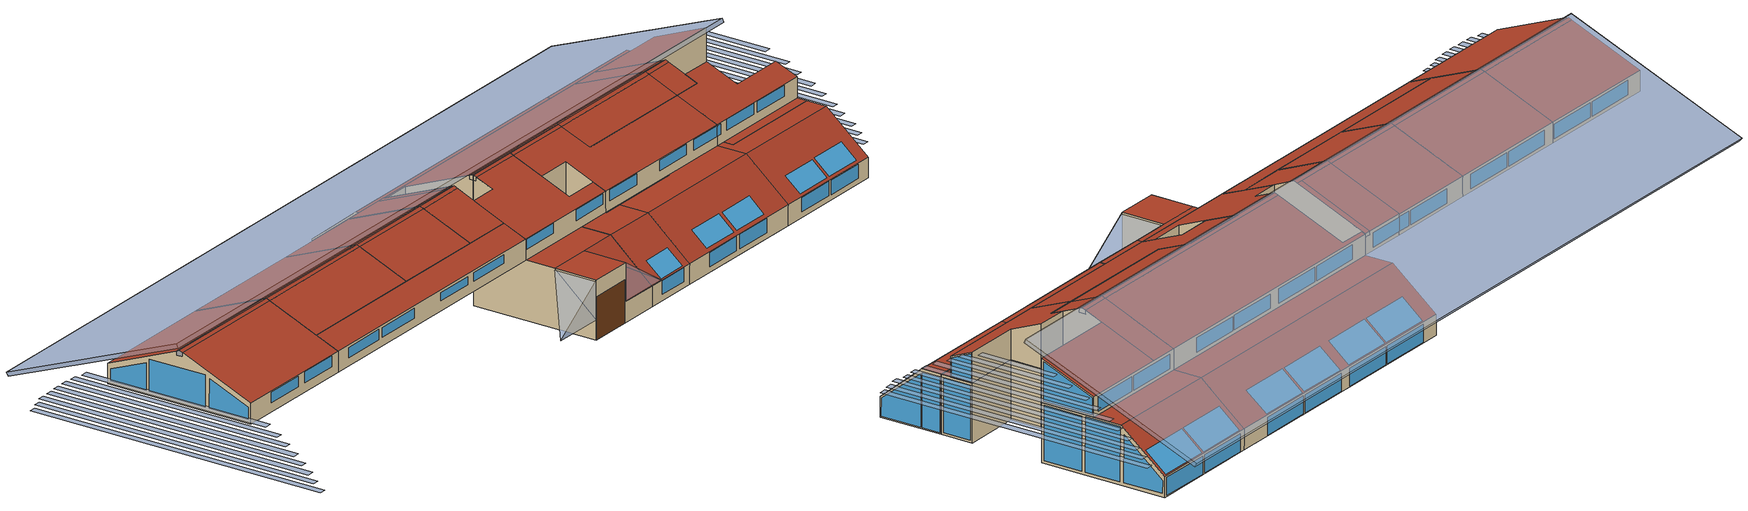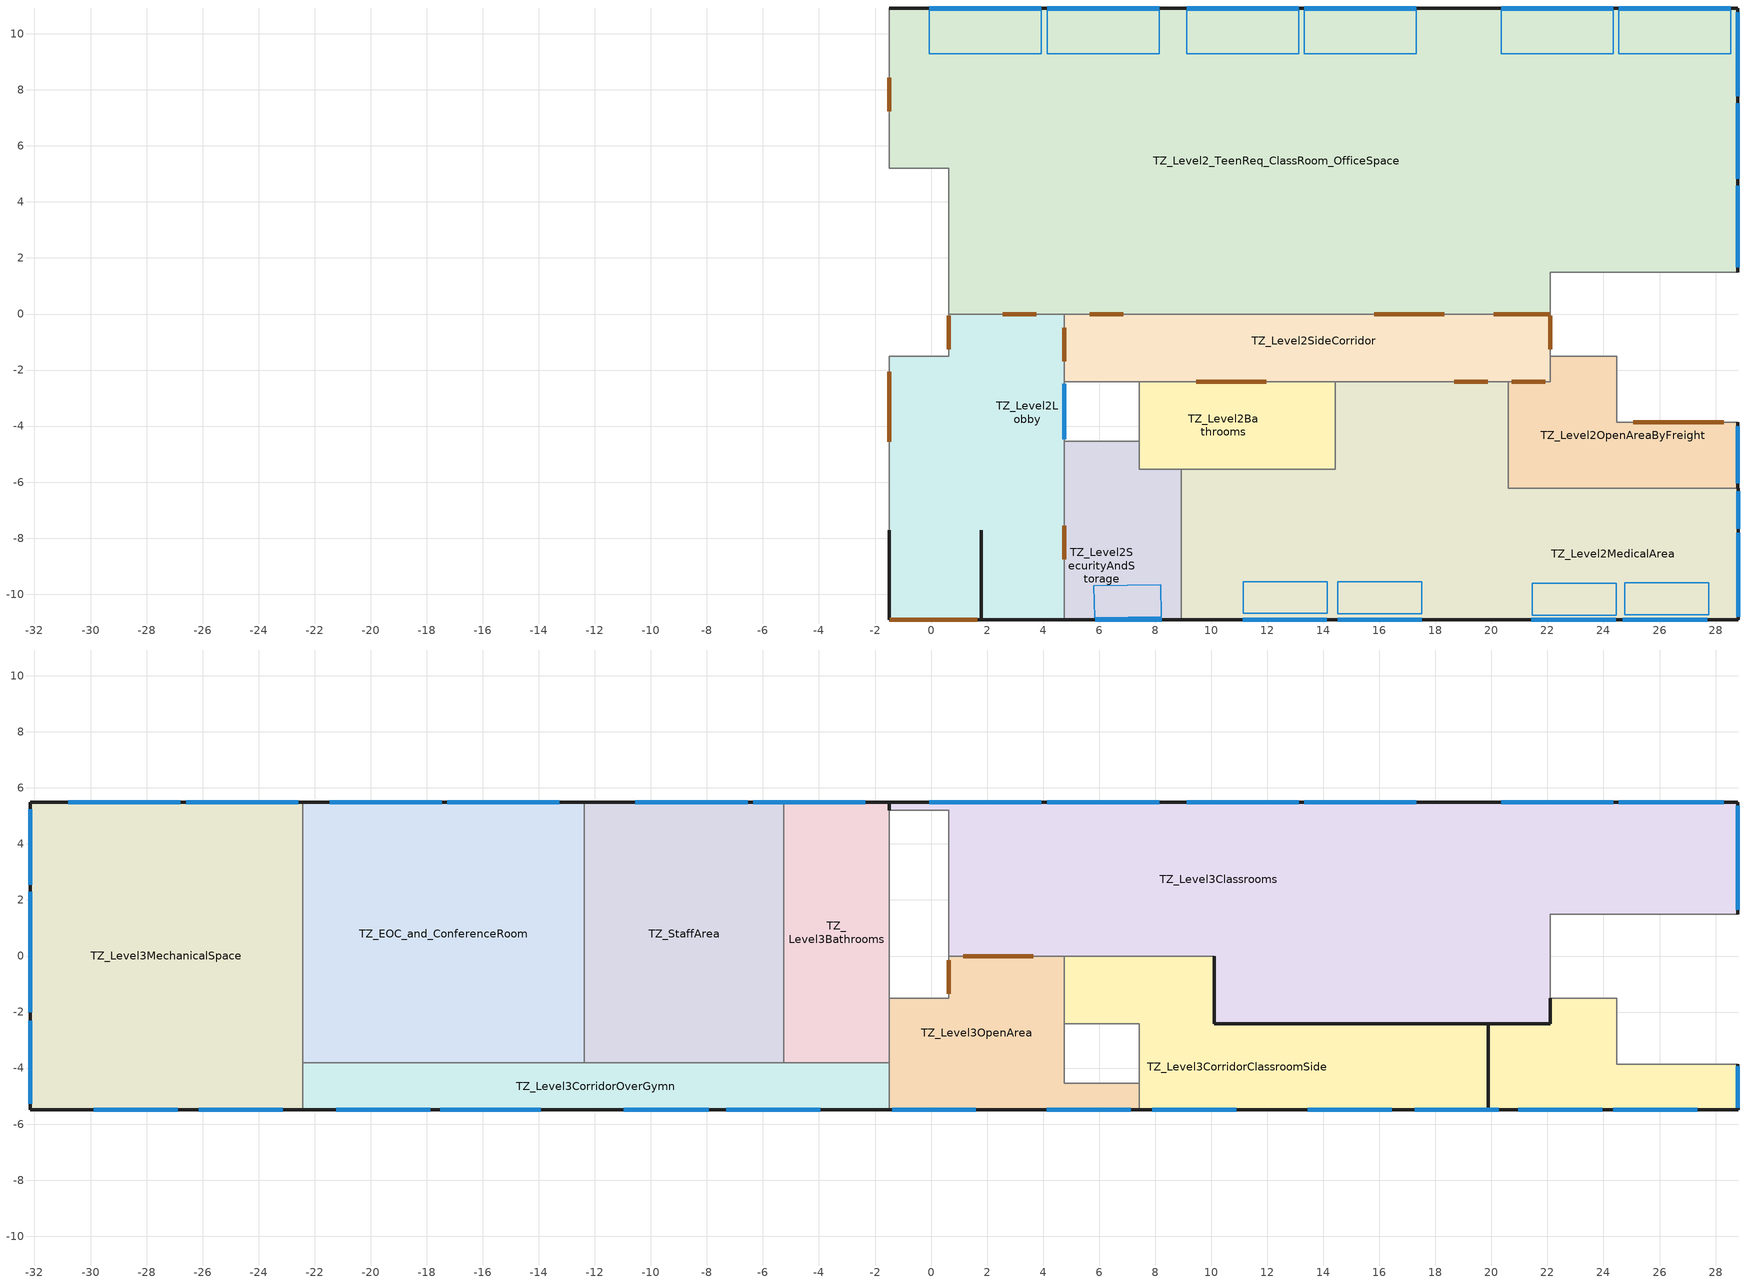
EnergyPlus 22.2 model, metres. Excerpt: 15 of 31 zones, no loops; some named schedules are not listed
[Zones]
TZ_Level2Bathrooms
 floor to TZ_Level1CentralCorridor (Interior Floor): 8.93,-4.54 8.93,-5.54 7.43,-5.54 7.43,-4.54 z3.66
 floor to TZ_Level1SideCorridor (Interior Floor): 8.93,-2.41 8.93,-4.54 7.43,-4.54 7.43,-2.41 z3.66
 floor to TZ_Level1Bathrooms (Interior Floor): 11.93,-2.41 11.93,-5.54 8.93,-5.54 8.93,-2.41 z3.66
 floor to TZ_Level1MensLocker (Interior Floor): 14.43,-2.41 14.43,-5.54 11.93,-5.54 11.93,-2.41 z3.66
 wall to TZ_Level2MedicalArea (Interior Wall): 8.93,-5.54 14.43,-5.54 14.43,-2.41 z3.66:7.82
 wall to TZ_Level2SideCorridor (Interior Wall): 14.43,-2.41 7.43,-2.41 z3.66:7.82
 wall to TZ_Elevator (Interior Wall): 7.43,-2.41 7.43,-4.54 z3.66:7.82
 wall to TZ_Level2SecurityAndStorage (Interior Wall): 7.43,-4.54 7.43,-5.54 8.93,-5.54 z3.66:7.82
 door inside (Interior Door): 11.97,-2.41 9.47,-2.41 z3.68:6.18
 roof outside (ASHRAE 189.1-2009 ExtRoof IEAD ClimateZone 1): 14.43,-5.54 14.43,-5.49 7.43,-5.49 7.43,-5.54 z7.82
TZ_Level2Lobby
 floor to TZ_Level1CentralCorridor (Interior Floor): 4.75,0 4.75,-7.04 -1.5,-7.04 -1.5,-5.54 2.13,-5.54 2.13,-1.5 0.63,-1.5 0.63,0 z3.66
 floor to TZ_Level1Storage (Interior Floor): 2.13,-1.5 2.13,-5.54 -1.5,-5.54 -1.5,-1.5 z3.66
 floor to TZ_Level1WomensLocker (Interior Floor): 4.75,-7.04 4.75,-10.92 -1.5,-10.92 -1.5,-7.04 z3.66
 wall outside (ASHRAE 189.1-2009 ExtWall Mass ClimateZone 1): -1.5,-7.72,7.82 -1.5,-10.92,5.09 -1.5,-10.92,7.82; 1.8,-10.92,7.82 1.8,-10.92,5.09 1.8,-7.72,7.82; -1.5,-10.92,7.82 -1.5,-10.92,3.66 4.75,-10.92,3.66 4.75,-10.92,5.09 1.8,-10.92,5.09 1.8,-10.92,7.82
 wall to TZ_CentralStairwell (Interior Wall): 0.63,0 0.63,-1.5 -1.5,-1.5 z3.66:7.82
 wall to TZ_Level2SecurityAndStorage (Interior Wall): 4.75,-7.72,7.82 4.75,-10.92,5.09 4.75,-10.92,3.66 4.75,-4.54,3.66 4.75,-4.54,7.82
 wall to TZ_Level2_TeenReq_ClassRoom_OfficeSpace (Interior Wall): 4.75,0 0.63,0 z3.66:7.82
 wall to TZ_Gymn (Interior Wall): -1.5,-1.5,7.82 -1.5,-1.5,3.66 -1.5,-10.92,3.66 -1.5,-10.92,5.09 -1.5,-7.72,7.82
 wall to TZ_Level2SideCorridor (Interior Wall): 4.75,-2.41 4.75,0 z3.66:7.82
 wall to TZ_Elevator (Interior Wall): 4.75,-4.54 4.75,-2.41 z3.66:7.82
 window inside (Interior Window): 4.75,-4.47 4.75,-2.49 z3.71:6.21
 door inside (Interior Door): 4.75,-8.76 4.75,-7.56 / 3.76,0 2.56,0 z3.67:6.17; 0.63,-0.06 0.63,-1.26 / -1.5,-2.07 -1.5,-4.57 z3.71:6.21; 4.75,-1.68 4.75,-0.48 z3.73:6.23
 door (Exterior Door): -1.48,-10.92 1.65,-10.92 z3.67:6.68
 roof outside (ASHRAE 189.1-2009 ExtRoof IEAD ClimateZone 1): 1.8,-7.72,7.82 1.8,-10.92,5.09 4.75,-10.92,5.09 4.75,-10.08,5.81; 4.75,-7.72 4.75,-5.49 -1.5,-5.49 -1.5,-7.72 z7.82; 1.8,-10.92 1.8,-7.72 -1.5,-7.72 -1.5,-10.92 z7.82; 1.8,-7.72,7.82 4.75,-10.08,5.81 4.75,-7.72,7.82
TZ_Level2MedicalArea
 floor to TZ_Level1LoadingDock (Interior Floor): 20.59,-2.41 20.59,-6.21 19.9,-6.21 19.9,-2.41 z3.66; 19.9,-2.41 19.9,-6.21 17.93,-6.21 17.93,-2.41 z3.66
 floor to TZ_Level1Bathrooms (Interior Floor): 11.93,-5.54 11.93,-10.92 8.93,-10.92 8.93,-5.54 z3.66
 floor to TZ_Level1MensLocker (Interior Floor): 14.43,-5.54 14.43,-6.21 16.43,-6.21 16.43,-10.92 11.93,-10.92 11.93,-5.54 z3.66
 floor to TZ_Level1FoodStorage (Interior Floor): 17.93,-2.41 17.93,-6.21 14.43,-6.21 14.43,-2.41 z3.66
 floor to TZ_Level1_EQ (Interior Floor): 28.8,-6.21 28.8,-10.92 19.9,-10.92 19.9,-6.21 z3.66; 19.9,-6.21 19.9,-10.92 16.43,-10.92 16.43,-6.21 z3.66
 wall outside (ASHRAE 189.1-2009 ExtWall Mass ClimateZone 1): 8.93,-10.92 19.9,-10.92 28.8,-10.92 z3.66:5.09; 28.8,-7.72,7.82 28.8,-10.92,5.09 28.8,-10.92,3.66 28.8,-6.21,3.66 28.8,-6.21,7.82
 wall to TZ_Level2OpenAreaByFreight (Interior Wall): 28.8,-6.21 20.59,-6.21 20.59,-2.41 z3.66:7.82
 wall to TZ_Level2SideCorridor (Interior Wall): 20.59,-2.41 19.9,-2.41 14.43,-2.41 z3.66:7.82
 wall to TZ_Level2SecurityAndStorage (Interior Wall): 8.93,-5.54,7.82 8.93,-5.54,3.66 8.93,-10.92,3.66 8.93,-10.92,5.09 8.93,-7.72,7.82
 window (ASHRAE 189.1-2009 ExtWindow ClimateZone 1): 21.43,-10.92 24.43,-10.92 / 24.7,-10.92 27.7,-10.92 z4.04:5.04; 28.8,-7.66 28.8,-6.33 z3.76:7.58; 11.12,-10.92 14.12,-10.92 / 14.51,-10.92 17.51,-10.92 z4.05:5.05; 28.8,-7.81,7.46 28.8,-10.78,5.04 28.8,-10.81,3.76 28.8,-7.81,3.76
 door inside (Interior Door): 19.87,-2.41 18.67,-2.41 z3.67:6.17
 roof outside (ASHRAE 189.1-2009 ExtRoof IEAD ClimateZone 1): 19.9,-7.72,7.82 19.9,-10.92,5.09 28.8,-10.92,5.09 28.8,-7.72,7.82; 28.8,-7.72 28.8,-6.21 20.59,-6.21 20.59,-5.49 19.9,-5.49 19.9,-7.72 z7.82; 19.9,-7.72,7.82 8.93,-7.72,7.82 8.93,-10.92,5.09 19.9,-10.92,5.09; 19.9,-7.72 19.9,-5.49 14.43,-5.49 14.43,-5.54 8.93,-5.54 8.93,-7.72 z7.82
 skylight (ASHRAE 189.1-2009 ExtWindow ClimateZone 1): 21.46,-9.61,6.21 21.46,-10.75,5.24 24.46,-10.75,5.24 24.46,-9.61,6.21; 24.75,-9.6,6.22 24.75,-10.74,5.25 27.75,-10.74,5.25 27.75,-9.6,6.22; 11.15,-9.55,6.26 11.15,-10.69,5.29 14.15,-10.69,5.29 14.15,-9.55,6.26; 14.51,-9.56,6.26 14.51,-10.7,5.28 17.51,-10.7,5.28 17.51,-9.56,6.26
TZ_Level2OpenAreaByFreight
 floor to TZ_Level1LoadingDock (Interior Floor): 24.48,-1.5 24.48,-3.86 28.8,-3.86 28.8,-6.21 20.59,-6.21 20.59,-2.41 22.09,-2.41 22.09,-1.5 z3.66
 wall outside (ASHRAE 189.1-2009 ExtWall Mass ClimateZone 1): 28.8,-6.21 28.8,-3.86 z3.66:7.82
 wall to TZ_SideStairwell (Interior Wall): 24.48,-1.5 22.09,-1.5 z3.66:7.82
 wall to TZ_Level2SideCorridor (Interior Wall): 22.09,-1.5 22.09,-2.41 20.59,-2.41 z3.66:7.82
 wall to TZ_FreightElevator (Interior Wall): 28.8,-3.86 24.48,-3.86 24.48,-1.5 z3.66:7.82
 window (ASHRAE 189.1-2009 ExtWindow ClimateZone 1): 28.8,-6.04 28.8,-4.01 z3.82:7.65
 door inside (Interior Door): 21.93,-2.41 20.73,-2.41 z3.72:6.22; 28.3,-3.86 25.06,-3.86 z3.78:6.78
 roof outside (ASHRAE 189.1-2009 ExtRoof IEAD ClimateZone 1): 28.8,-6.21 28.8,-3.86 24.48,-3.86 24.48,-1.5 22.09,-1.5 22.09,-2.41 20.59,-2.41 20.59,-6.21 z7.82
TZ_Level2SecurityAndStorage
 floor to TZ_Level1Bathrooms (Interior Floor): 8.93,-7.04 8.93,-10.92 7.43,-10.92 7.43,-7.04 z3.66
 floor to TZ_Level1WomensLocker (Interior Floor): 7.43,-7.04 7.43,-10.92 4.75,-10.92 4.75,-7.04 z3.66
 floor to TZ_Level1CentralCorridor (Interior Floor): 8.93,-5.54 8.93,-7.04 7.43,-7.04 7.43,-5.54 z3.66; 7.43,-4.54 7.43,-7.04 4.75,-7.04 4.75,-4.54 z3.66
 wall outside (ASHRAE 189.1-2009 ExtWall Mass ClimateZone 1): 4.75,-10.92 8.93,-10.92 z3.66:5.09
 wall to TZ_Elevator (Interior Wall): 7.43,-4.54 4.75,-4.54 z3.66:7.82
 window (ASHRAE 189.1-2009 ExtWindow ClimateZone 1): 5.86,-10.92 8.23,-10.92 z4.12:5.07
 roof outside (ASHRAE 189.1-2009 ExtRoof IEAD ClimateZone 1): 4.75,-10.08,5.81 4.75,-10.92,5.09 5.8,-10.92,5.09; 8.93,-7.72 8.93,-5.54 7.43,-5.54 7.43,-5.49 4.75,-5.49 4.75,-7.72 z7.82; 4.75,-7.72,7.82 4.75,-10.08,5.81 5.8,-10.92,5.09 8.93,-10.92,5.09 8.93,-7.72,7.82
 skylight (ASHRAE 189.1-2009 ExtWindow ClimateZone 1): 8.19,-9.67,6.16 5.81,-9.7,6.13 5.84,-10.83,5.17 8.22,-10.81,5.19
TZ_Level2SideCorridor
 floor to TZ_Level1LoadingDock (Interior Floor): 22.09,-1.5 22.09,-2.41 19.9,-2.41 19.9,-1.5 z3.66; 19.9,-1.5 19.9,-2.41 17.93,-2.41 17.93,-1.5 z3.66
 floor to TZ_Level1SideCorridor (Interior Floor): 22.09,0 22.09,-1.5 19.9,-1.5 19.9,0 z3.66; 19.9,0 19.9,-1.5 8.93,-1.5 8.93,-2.41 7.43,-2.41 7.43,0 z3.66
 floor to TZ_Level1Bathrooms (Interior Floor): 11.93,-1.5 11.93,-2.41 8.93,-2.41 8.93,-1.5 z3.66
 floor to TZ_Level1Cafeteria (Interior Floor): 7.43,0 7.43,-2.41 4.75,-2.41 4.75,0 z3.66
 floor to TZ_Level1MensLocker (Interior Floor): 14.43,-1.5 14.43,-2.41 11.93,-2.41 11.93,-1.5 z3.66
 floor to TZ_Level1FoodStorage (Interior Floor): 17.93,-1.5 17.93,-2.41 14.43,-2.41 14.43,-1.5 z3.66
 wall to TZ_Elevator (Interior Wall): 4.75,-2.41 7.43,-2.41 z3.66:7.82
 wall to TZ_SideStairwell (Interior Wall): 22.09,-1.5 22.09,0 z3.66:7.82
 wall to TZ_Level2_TeenReq_ClassRoom_OfficeSpace (Interior Wall): 22.09,0 19.9,0 4.75,0 z3.66:7.82
 door inside (Interior Door): 22.09,-1.26 22.09,-0.06 z3.71:6.21; 22.08,0 20.08,0 z3.67:6.17; 18.31,0 15.81,0 z3.75:6.25; 6.86,0 5.66,0 z3.68:6.18
TZ_Level2_TeenReq_ClassRoom_OfficeSpace
 floor to TZ_Level1Kitchen (Interior Floor): 22.09,4 22.09,0 19.9,0 19.9,4 z3.66; 19.9,4 19.9,0 7.43,0 7.43,4 z3.66
 floor to TZ_Level1CentralCorridor (Interior Floor): 4.75,10.92 4.75,0 0.63,0 0.63,5.21 -1.5,5.21 -1.5,10.92 z3.66
 floor to TZ_Level1Cafeteria (Interior Floor): 28.8,10.92 28.8,1.5 22.09,1.5 22.09,4 19.9,4 19.9,10.92 z3.66; 19.9,10.92 19.9,4 7.43,4 7.43,0 4.75,0 4.75,10.92 z3.66
 wall outside (ASHRAE 189.1-2009 ExtWall Mass ClimateZone 1): 28.8,10.92 19.9,10.92 -1.5,10.92 z3.66:5.11; 28.8,1.5,7.82 28.8,1.5,3.66 28.8,10.92,3.66 28.8,10.92,5.11 28.8,7.6,7.82
 wall to TZ_CentralStairwell (Interior Wall): -1.5,5.21 0.63,5.21 0.63,0 z3.66:7.82
 wall to TZ_SideStairwell (Interior Wall): 22.09,0 22.09,1.5 28.8,1.5 z3.66:7.82
 wall to TZ_Gymn (Interior Wall): -1.5,7.6,7.82 -1.5,10.92,5.11 -1.5,10.92,3.66 -1.5,5.21,3.66 -1.5,5.21,7.82
 window (ASHRAE 189.1-2009 ExtWindow ClimateZone 1): 28.55,10.92 24.55,10.92 / 24.35,10.92 20.35,10.92 / 3.94,10.92 -0.06,10.92 / 8.14,10.92 4.14,10.92 / 17.32,10.92 13.32,10.92 / 13.12,10.92 9.12,10.92 z3.71:4.96; 28.8,1.68 28.8,4.58 z3.87:7.68; 28.8,7.52,7.7 28.8,4.86,7.7 28.8,4.83,3.87 28.8,7.49,3.87; 28.8,7.82,7.23 28.8,7.78,3.87 28.8,10.73,3.89 28.8,10.76,4.79
 door inside (Interior Door): -1.5,8.43 -1.5,7.23 z3.7:6.2
 roof outside (ASHRAE 189.1-2009 ExtRoof IEAD ClimateZone 1): 19.9,7.6,7.82 28.8,7.6,7.82 28.8,10.92,5.11 19.9,10.92,5.11; 28.8,5.49 28.8,7.6 19.9,7.6 19.9,5.49 z7.82; 19.9,5.49 19.9,7.6 -1.5,7.6 -1.5,5.49 z7.82; -1.5,7.6,7.82 19.9,7.6,7.82 19.9,10.92,5.11 -1.5,10.92,5.11
 skylight (ASHRAE 189.1-2009 ExtWindow ClimateZone 1): 28.55,9.3,6.44 28.55,10.84,5.17 24.55,10.84,5.17 24.55,9.3,6.44; 24.35,9.3,6.44 24.35,10.84,5.17 20.35,10.84,5.17 20.35,9.3,6.44; 17.32,9.3,6.44 17.32,10.84,5.17 13.32,10.84,5.17 13.32,9.3,6.44; 13.12,9.3,6.44 13.12,10.84,5.17 9.12,10.84,5.17 9.12,9.3,6.44; 8.14,9.3,6.44 8.14,10.84,5.17 4.14,10.84,5.17 4.14,9.3,6.44; -0.06,9.3,6.44 3.94,9.3,6.44 3.94,10.84,5.17 -0.06,10.84,5.17
TZ_EOC_and_ConferenceRoom
 floor ground (ExtSlabCarpet 4in ClimateZone 1-8): -12.37,5.49 -12.37,5.4 -22.43,5.4 -22.43,5.49 z7.82
 floor to TZ_Gymn (Interior Floor): -12.37,5.4 -12.37,-3.81 -22.43,-3.81 -22.43,5.4 z7.82
 wall outside (ASHRAE 189.1-2009 ExtWall Mass ClimateZone 1): -12.37,5.49 -22.43,5.49 z7.82:9.27
 wall to TZ_StaffArea (Interior Wall): -12.37,0.25,11.44 -12.37,0.25,11.16 -12.37,-0.25,11.16 -12.37,-0.25,11.44 -12.37,-3.81,9.97 -12.37,-3.81,7.82 -12.37,5.49,7.82 -12.37,5.49,9.27; -12.37,0,11.54 -12.37,-0.25,11.44 -12.37,-0.25,11.16 -12.37,0.25,11.16 -12.37,0.25,11.44
 wall to TZ_Level3CorridorOverGymn (Interior Wall): -22.43,-3.81 -12.37,-3.81 z7.82:9.97
 wall to TZ_Level3MechanicalSpace (Interior Wall): -22.43,0.25,11.44 -22.43,5.49,9.27 -22.43,5.49,7.82 -22.43,-3.81,7.82 -22.43,-3.81,9.97 -22.43,-0.25,11.44 -22.43,-0.25,11.16 -22.43,0.25,11.16; -22.43,0,11.54 -22.43,0.25,11.44 -22.43,0.25,11.16 -22.43,-0.25,11.16 -22.43,-0.25,11.44
 window (ASHRAE 189.1-2009 ExtWindow ClimateZone 1): -13.27,5.49 -17.27,5.49 / -17.47,5.49 -21.47,5.49 z8.07:9.07
 roof outside (ASHRAE 189.1-2009 ExtRoof IEAD ClimateZone 1): -22.43,-0.25,11.44 -22.43,-3.81,9.97 -12.37,-3.81,9.97 -12.37,-0.25,11.44; -12.37,0.25,11.44 -12.37,5.49,9.27 -22.43,5.49,9.27 -22.43,0.25,11.44; -22.43,0,11.54 -12.37,0,11.54 -12.37,0.25,11.44 -22.43,0.25,11.44; -22.43,0,11.54 -22.43,-0.25,11.44 -12.37,-0.25,11.44 -12.37,0,11.54
TZ_Level3Bathrooms
 floor ground (ExtSlabCarpet 4in ClimateZone 1-8): -1.5,5.49 -1.5,-3.81 -5.26,-3.81 -5.26,5.49 z7.82
 wall outside (ASHRAE 189.1-2009 ExtWall Mass ClimateZone 1): -1.5,5.49 -2,5.49 z9.05:9.3; -2,5.49,9.3 -2,5.49,9.05 -1.5,5.49,9.05 -1.5,5.49,7.82 -5.26,5.49,7.82 -5.26,5.49,9.3
 wall to TZ_StaffArea (Interior Wall): -5.26,0.25,11.47 -5.26,5.49,9.3 -5.26,5.49,7.82 -5.26,-3.81,7.82 -5.26,-3.81,9.97 -5.26,-0.25,11.46 -5.26,-0.25,11.16 -5.26,0.25,11.16; -5.26,0,11.57 -5.26,0.25,11.47 -5.26,0.25,11.16 -5.26,-0.25,11.16 -5.26,-0.25,11.46
 wall to TZ_Level3OpenArea (Interior Wall): -1.5,-1.5,10.94 -1.5,-3.81,9.97 -1.5,-3.81,7.82 -1.5,-1.5,7.82
 wall to TZ_CentralStairwell (Interior Wall): -1.5,0,11.57 -1.5,-1.5,10.94 -1.5,-1.5,7.82 -1.5,5.49,7.82 -1.5,5.49,9.3
 wall to TZ_Level3CorridorOverGymn (Interior Wall): -5.26,-3.81 -1.5,-3.81 z7.82:9.97
 window (ASHRAE 189.1-2009 ExtWindow ClimateZone 1): -2.35,5.49 -5.25,5.49 z8.07:9.07
 roof outside (ASHRAE 189.1-2009 ExtRoof IEAD ClimateZone 1): -5.26,0,11.57 -1.5,0,11.57 -1.5,0.25,11.47 -5.26,0.25,11.47; -2,0.25,11.47 -2,5.49,9.3 -5.26,5.49,9.3 -5.26,0.25,11.47; -5.26,-0.25,11.46 -5.26,-3.81,9.97 -1.5,-3.81,9.97 -1.5,-0.25,11.46; -1.5,0.25,11.47 -1.5,5.49,9.3 -2,5.49,9.3 -2,0.25,11.47; -5.26,0,11.57 -5.26,-0.25,11.46 -1.5,-0.25,11.46 -1.5,0,11.57
TZ_Level3Classrooms
 floor to TZ_Level2_TeenReq_ClassRoom_OfficeSpace (Interior Floor): 28.8,5.49 28.8,1.5 22.09,1.5 22.09,0 19.9,0 19.9,5.49 z7.82; -1.5,5.49 19.9,5.49 19.9,0 0.63,0 0.63,5.21 -1.5,5.21 z7.82
 floor to TZ_Level2SideCorridor (Interior Floor): 22.09,0 22.09,-2.41 19.9,-2.41 19.9,0 z7.82; 19.9,0 19.9,-2.41 10.11,-2.41 10.11,0 z7.82
 wall outside (ASHRAE 189.1-2009 ExtWall Mass ClimateZone 1): 28.8,5.49 19.9,5.49 -1.5,5.49 z7.82:9.27; -1.5,5.49 -1.5,5.21 z7.82:7.85; -1.5,5.21,9.39 -1.5,5.49,9.27 -1.5,5.49,9.05 -1.5,5.21,9.18; 28.8,1.5,10.92 28.8,1.5,7.82 28.8,5.49,7.82 28.8,5.49,9.27; -1.5,5.21,9.18 -1.5,5.49,9.05 -1.5,5.49,7.85 -1.5,5.21,7.85
 wall to TZ_Level3CorridorClassroomSide (Interior Wall): 4.75,0 10.11,0 z7.82:11.16; 10.11,-2.41 19.9,-2.41 22.09,-2.41 z7.82:10.53; 4.75,0 10.11,0 z11.16:11.54; 22.09,-1.5,10.91 22.09,-2.41,10.53 22.09,-2.41,7.82 22.09,-1.5,7.82; 10.11,-0.25,11.44 10.11,-0.25,11.16 10.11,0,11.16 10.11,0,7.82 10.11,-2.41,7.82 10.11,-2.41,10.53; 10.11,0,11.54 10.11,0,11.16 10.11,-0.25,11.16 10.11,-0.25,11.44
 wall to TZ_CentralStairwell (Interior Wall): -1.5,5.21 0.63,5.21 z7.82:9.39; 0.63,0,11.54 0.63,0.25,11.44 0.63,0.25,11.16 0.63,0,11.16; 0.63,0.25,11.44 0.63,5.21,9.39 0.63,5.21,7.82 0.63,0,7.82 0.63,0,11.16 0.63,0.25,11.16
 wall to TZ_Level3OpenArea (Interior Wall): 0.63,0 4.75,0 z7.82:11.16; 0.63,0 4.75,0 z11.16:11.54
 wall to TZ_SideStairwell (Interior Wall): 22.09,1.5 28.8,1.5 z7.82:10.92; 22.09,0.25,11.44 22.09,0.25,11.16 22.09,-0.25,11.16 22.09,-0.25,11.44 22.09,-1.5,10.91 22.09,-1.5,7.82 22.09,1.5,7.82 22.09,1.5,10.92; 22.09,0,11.54 22.09,-0.25,11.44 22.09,-0.25,11.16 22.09,0.25,11.16 22.09,0.25,11.44
 window (ASHRAE 189.1-2009 ExtWindow ClimateZone 1): 28.3,5.49 24.55,5.49 / 24.35,5.49 20.35,5.49 / 17.32,5.49 13.32,5.49 / 13.12,5.49 9.12,5.49 / 8.14,5.49 4.14,5.49 / 3.94,5.49 -0.06,5.49 z8.07:9.07; 28.8,1.64,10.69 28.8,1.64,7.97 28.8,5.36,7.97 28.8,5.36,9.16
 door inside (Interior Door): 1.16,0 3.66,0 z7.89:10.39
 roof outside (ASHRAE 189.1-2009 ExtRoof IEAD ClimateZone 1): 19.9,-0.25,11.44 19.9,-2.41,10.53 22.09,-2.41,10.53 22.09,-0.25,11.44; 28.8,1.5,10.92 28.8,5.49,9.27 22.09,5.49,9.27 22.09,1.5,10.92; 22.09,0.25,11.44 22.09,5.49,9.27 19.9,5.49,9.27 19.9,0.25,11.44; 10.11,-0.25,11.44 10.11,-2.41,10.53 19.9,-2.41,10.53 19.9,-0.25,11.44; 0.63,0.25,11.44 19.9,0.25,11.44 19.9,5.49,9.27 -1.5,5.49,9.27 -1.5,5.21,9.39 0.63,5.21,9.39; 19.9,0,11.54 19.9,-0.25,11.44 22.09,-0.25,11.44 22.09,0,11.54; 22.09,0,11.54 22.09,0.25,11.44 19.9,0.25,11.44 19.9,0,11.54; 0.63,0,11.54 19.9,0,11.54 19.9,0.25,11.44 0.63,0.25,11.44; 10.11,0,11.54 10.11,-0.25,11.44 19.9,-0.25,11.44 19.9,0,11.54
TZ_Level3CorridorClassroomSide
 floor to TZ_Level2MedicalArea (Interior Floor): 20.59,-2.41 20.59,-5.49 19.9,-5.49 19.9,-2.41 z7.82; 19.9,-2.41 19.9,-5.49 14.43,-5.49 14.43,-2.41 z7.82
 floor to TZ_Level2SideCorridor (Interior Floor): 10.11,0 10.11,-2.41 4.75,-2.41 4.75,0 z7.82
 floor to TZ_Level2Bathrooms (Interior Floor): 14.43,-2.41 14.43,-5.49 7.43,-5.49 7.43,-2.41 z7.82
 floor ground (ExtSlabCarpet 4in ClimateZone 1-8): 24.48,-1.5 24.48,-3.85 28.8,-3.85 28.8,-5.49 20.59,-5.49 20.59,-2.41 22.09,-2.41 22.09,-1.5 z7.82
 wall outside (ASHRAE 189.1-2009 ExtWall Mass ClimateZone 1): 22.09,-2.41 19.9,-2.41 10.11,-2.41 z10.53:10.55; 7.43,-5.49 19.9,-5.49 28.8,-5.49 z7.82:9.27; 19.9,-2.41,10.55 19.9,-2.41,7.82 19.9,-5.49,7.82 19.9,-5.49,9.27; 10.11,0,11.54 10.11,-2.41,10.55 10.11,-2.41,10.53; 28.8,-3.85,9.95 28.8,-5.49,9.27 28.8,-5.49,7.82 28.8,-3.85,7.82; 22.09,-1.5,10.92 22.09,-1.5,10.91 22.09,-2.41,10.53 22.09,-2.41,10.55
 wall to TZ_Level3OpenArea (Interior Wall): 7.43,-4.54,9.67 7.43,-4.54,7.82 7.43,-5.49,7.82 7.43,-5.49,9.27; 4.75,0,11.54 4.75,0,11.16 4.75,-0.25,11.16 4.75,-0.25,11.44; 4.75,-0.25,11.44 4.75,-0.25,11.16 4.75,0,11.16 4.75,0,7.82 4.75,-2.41,7.82 4.75,-2.41,10.55
 wall to TZ_FreightElevator (Interior Wall): 28.8,-3.85 24.48,-3.85 z7.82:9.95; 24.48,-1.5,10.92 24.48,-3.85,9.95 24.48,-3.85,7.82 24.48,-1.5,7.82
 wall to TZ_Elevator (Interior Wall): 4.75,-2.41 7.43,-2.41 z7.82:10.55; 7.43,-2.41,10.55 7.43,-2.41,7.82 7.43,-4.54,7.82 7.43,-4.54,9.67
 wall to TZ_SideStairwell (Interior Wall): 24.48,-1.5 22.09,-1.5 z7.82:10.92
 window (ASHRAE 189.1-2009 ExtWindow ClimateZone 1): 17.26,-5.49 19.9,-5.49 / 19.9,-5.49 20.26,-5.49 / 7.9,-5.49 10.9,-5.49 / 13.45,-5.49 16.45,-5.49 z8.46:9.21; 20.96,-5.49 23.96,-5.49 z8.49:9.24; 24.35,-5.49 27.35,-5.49 z8.48:9.23; 28.8,-3.94,9.83 28.8,-5.41,9.19 28.8,-5.41,7.9 28.8,-3.94,7.9
 roof outside (ASHRAE 189.1-2009 ExtRoof IEAD ClimateZone 1): 10.11,-0.25,11.44 4.75,-0.25,11.44 4.75,-2.41,10.55 7.43,-2.41,10.55 7.43,-5.49,9.27 19.9,-5.49,9.27 19.9,-2.41,10.55 10.11,-2.41,10.55; 10.11,0,11.54 4.75,0,11.54 4.75,-0.25,11.44 10.11,-0.25,11.44; 24.48,-1.5,10.92 22.09,-1.5,10.92 22.09,-2.41,10.55 19.9,-2.41,10.55 19.9,-5.49,9.27 28.8,-5.49,9.27 28.8,-3.85,9.95 24.48,-3.85,9.95
TZ_Level3CorridorOverGymn
 floor to TZ_Gymn (Interior Floor): -22.43,-3.81 -1.5,-3.81 -1.5,-5.49 -22.43,-5.49 z7.82
 wall outside (ASHRAE 189.1-2009 ExtWall Mass ClimateZone 1): -22.43,-5.49 -1.5,-5.49 z7.82:9.27
 wall to TZ_StaffArea (Interior Wall): -12.37,-3.81 -5.26,-3.81 z7.82:9.97
 wall to TZ_Level3OpenArea (Interior Wall): -1.5,-3.81,9.97 -1.5,-5.49,9.27 -1.5,-5.49,7.82 -1.5,-3.81,7.82
 wall to TZ_Level3MechanicalSpace (Interior Wall): -22.43,-3.81,9.97 -22.43,-3.81,7.82 -22.43,-5.49,7.82 -22.43,-5.49,9.27
 window (ASHRAE 189.1-2009 ExtWindow ClimateZone 1): -21.24,-5.49 -17.87,-5.49 z8.39:9.1; -17.52,-5.49 -13.93,-5.49 z8.41:9.1; -10.96,-5.49 -7.93,-5.49 z8.51:9.08; -7.31,-5.49 -3.96,-5.49 z8.52:9.12
 roof outside (ASHRAE 189.1-2009 ExtRoof IEAD ClimateZone 1): -22.43,-3.81,9.97 -22.43,-5.49,9.27 -1.5,-5.49,9.27 -1.5,-3.81,9.97
TZ_Level3MechanicalSpace
 floor to TZ_Gymn (Interior Floor): -22.43,5.49 -22.43,-5.49 -32.16,-5.49 -32.16,5.49 z7.82
 wall outside (ASHRAE 189.1-2009 ExtWall Mass ClimateZone 1): -22.43,5.49 -32.16,5.49 / -32.16,-5.49 -22.43,-5.49 z7.82:9.27; -32.16,0.25,11.44 -32.16,5.49,9.27 -32.16,5.49,7.82 -32.16,-5.49,7.82 -32.16,-5.49,9.27 -32.16,-0.25,11.44 -32.16,-0.25,11.16 -32.16,0.25,11.16
 window (ASHRAE 189.1-2009 ExtWindow ClimateZone 1): -22.59,5.49 -26.59,5.49 / -26.79,5.49 -30.79,5.49 z8.07:9.07; -32.16,2.29 -32.16,-2 z8.12:10.36; -29.88,-5.49 -26.88,-5.49 z8.46:9.21; -26.14,-5.49 -23.14,-5.49 z8.47:9.22; -32.16,2.55,10.04 -32.16,5.25,8.94 -32.16,5.25,8.12 -32.16,2.55,8.12; -32.16,-2.32,10.16 -32.16,-2.32,8.12 -32.16,-5.28,8.12 -32.16,-5.28,8.94
 roof outside (ASHRAE 189.1-2009 ExtRoof IEAD ClimateZone 1): -22.43,0.25,11.44 -22.43,5.49,9.27 -32.16,5.49,9.27 -32.16,0.25,11.44; -32.16,-0.25,11.44 -32.16,-5.49,9.27 -22.43,-5.49,9.27 -22.43,-0.25,11.44; -22.43,0,11.54 -22.43,0.25,11.44 -32.16,0.25,11.44 -32.16,0,11.54; -32.16,0,11.54 -32.16,-0.25,11.44 -22.43,-0.25,11.44 -22.43,0,11.54
TZ_Level3OpenArea
 floor to TZ_Level2SecurityAndStorage (Interior Floor): 7.43,-4.54 7.43,-5.49 4.75,-5.49 4.75,-4.54 z7.82
 floor to TZ_Level2Lobby (Interior Floor): 4.75,0 4.75,-5.49 -1.5,-5.49 -1.5,-1.5 0.63,-1.5 0.63,0 z7.82
 wall outside (ASHRAE 189.1-2009 ExtWall Mass ClimateZone 1): -1.5,-5.49 7.43,-5.49 z7.82:9.27
 wall to TZ_CentralStairwell (Interior Wall): 0.63,-1.5 -1.5,-1.5 z7.82:10.92; 0.63,-0.25,11.44 0.63,-0.25,11.16 0.63,0,11.16 0.63,0,7.82 0.63,-1.5,7.82 0.63,-1.5,10.92; 0.63,0,11.54 0.63,0,11.16 0.63,-0.25,11.16 0.63,-0.25,11.44
 wall to TZ_Elevator (Interior Wall): 7.43,-4.54 4.75,-4.54 z7.82:9.67; 4.75,-2.41,10.55 4.75,-4.54,9.67 4.75,-4.54,7.82 4.75,-2.41,7.82
 window (ASHRAE 189.1-2009 ExtWindow ClimateZone 1): 4.13,-5.49 7.13,-5.49 z8.48:9.23; -1.38,-5.49 1.59,-5.49 z8.54:9.24
 door inside (Interior Door): 0.63,-0.15 0.63,-1.35 z7.86:10.36
 roof outside (ASHRAE 189.1-2009 ExtRoof IEAD ClimateZone 1): 0.63,-0.25,11.44 0.63,-1.5,10.92 -1.5,-1.5,10.92 -1.5,-5.49,9.27 7.43,-5.49,9.27 7.43,-4.54,9.67 4.75,-4.54,9.67 4.75,-0.25,11.44; 0.63,0,11.54 0.63,-0.25,11.44 4.75,-0.25,11.44 4.75,0,11.54
TZ_StaffArea
 floor ground (ExtSlabCarpet 4in ClimateZone 1-8): -5.26,5.49 -5.26,5.4 -12.37,5.4 -12.37,5.49 z7.82
 floor to TZ_Gymn (Interior Floor): -5.26,5.4 -5.26,-3.81 -12.37,-3.81 -12.37,5.4 z7.82
 wall outside (ASHRAE 189.1-2009 ExtWall Mass ClimateZone 1): -5.26,5.49 -12.37,5.49 z7.82:9.27
 window (ASHRAE 189.1-2009 ExtWindow ClimateZone 1): -5.27,5.49 -6.35,5.49 / -6.55,5.49 -10.55,5.49 z8.07:9.07
 roof outside (ASHRAE 189.1-2009 ExtRoof IEAD ClimateZone 1): -12.37,-0.25,11.44 -12.37,-3.81,9.97 -5.26,-3.81,9.97 -5.26,-0.25,11.44; -5.26,0.25,11.44 -5.26,5.49,9.27 -12.37,5.49,9.27 -12.37,0.25,11.44; -12.37,0,11.54 -12.37,-0.25,11.44 -5.26,-0.25,11.44 -5.26,0,11.54; -5.26,0,11.54 -5.26,0.25,11.44 -12.37,0.25,11.44 -12.37,0,11.54
shading: -1.5,-10.92,7.82 -5.5,-10.92,5.09 -1.5,-10.92,5.09; -1.5,-7.72,7.82 -5.5,-10.92,5.09 -1.5,-10.92,7.82; 1.8,-10.92,7.82 1.8,-10.92,5.09 5.8,-10.92,5.09; 1.8,-10.92,7.82 5.8,-10.92,5.09 1.8,-7.72,7.82; 29.55,-10.4 29.55,10.1 29.05,10.1 29.05,-10.4 z5.77; 29.55,-9.93 29.55,9.69 29.05,9.69 29.05,-9.93 z6.27; 29.55,-9.48 29.55,9.17 29.05,9.17 29.05,-9.48 z6.77; 29.55,-8.62 29.55,8.59 29.05,8.59 29.05,-8.62 z7.27; 29.55,-8.05 29.55,7.83 29.05,7.83 29.05,-8.05 z7.77; 29.55,-7.21 29.55,7.18 29.05,7.18 29.05,-7.21 z8.27; 29.55,-6.38 29.55,6.2 29.05,6.2 29.05,-6.38 z8.77; 29.55,-5.28 29.55,5.39 29.05,5.39 29.05,-5.28 z9.27; 29.55,-4.42 29.55,4.07 29.05,4.07 29.05,-4.42 z9.77; 29.55,-2.86 29.55,2.91 29.05,2.91 29.05,-2.86 z10.27; -32.41,-11.34 -32.41,10.92 -32.91,10.92 -32.91,-11.34 z4.84; -32.41,-10.81 -32.41,10.59 -32.91,10.59 -32.91,-10.81 z5.34; -32.41,-10.4 -32.41,10.26 -32.91,10.26 -32.91,-10.4 z5.84; -32.41,-9.87 -32.41,9.66 -32.91,9.66 -32.91,-9.87 z6.34; -32.41,-9.28 -32.41,9.13 -32.91,9.13 -32.91,-9.28 z6.84; -32.41,-8.65 -32.41,8.52 -32.91,8.52 -32.91,-8.65 z7.34; -32.41,-7.99 -32.41,7.8 -32.91,7.8 -32.91,-7.99 z7.84; -32.41,-7.14 -32.41,6.96 -32.91,6.96 -32.91,-7.14 z8.34; 28.78,0.25,11.91 28.78,0.15,11.65 28.78,13.2,6.37 28.78,13.36,6.61; -32.07,0.25,11.9 -32.07,13.36,6.6 -32.07,13.2,6.36 -32.07,0.14,11.64; 28.78,0.25,11.91 28.78,13.36,6.61 -32.07,13.36,6.6 -32.07,0.25,11.9; 28.78,13.36,6.61 28.78,13.2,6.37 -32.07,13.2,6.36 -32.07,13.36,6.6; 28.78,0.15,11.65 -32.07,0.14,11.64 -32.07,13.2,6.36 28.78,13.2,6.37; 28.78,0.25,11.91 -32.07,0.25,11.9; 28.78,0.25,11.91 -32.07,0.25,11.9 -32.07,0.14,11.64 28.78,0.15,11.65
[Building]
Hau_ula_Resilience_Center_Detailed: North Axis {deg}=180
[Site:Location]
MCB.Hawaii-Kaneohe.Bay.MCAS.Oahu: Latitude {deg}=21.45; Longitude {deg}=-157.77; Time Zone {hr}=-10; Elevation {m}=7.3
[SizingPeriod:DesignDay] Month=8; Day of Month=21; Day Type=SummerDesignDay; Daily Dry-Bulb Temperature Range {deltaC}=6.5; Dry-Bulb Temperature Range Modifier Type=DefaultMultipliers; Barometric Pressure {Pa}=101301; Wind Speed {m/s}=7; Wind Direction {deg}=60; Rain Indicator=No; Snow Indicator=No; Daylight Saving Time Indicator=No; Solar Model Indicator=ASHRAETau; ASHRAE Clear Sky Optical Depth for Beam Irradiance (taub)=0.368; ASHRAE Clear Sky Optical Depth for Diffuse Irradiance (taud)=2.593; Begin Environment Reset Mode=FullResetAtBeginEnvironment
Name | Maximum Dry-Bulb Temperature {C} | Humidity Condition Type | Wetbulb or DewPoint at Maximum Dry-Bulb {C} | Enthalpy at Maximum Dry-Bulb {J/kg}
Honolulu Intl AP Ann Clg .4% Condns DB=>MWB | 32 | Wetbulb | 23.4
Honolulu Intl AP Ann Clg .4% Condns DP=>MDB | 27.3 | Dewpoint | 24.1
Honolulu Intl AP Ann Clg .4% Condns Enth=>MDB | 29.2 | Enthalpy |  | 76700
Honolulu Intl AP Ann Clg .4% Condns WB=>MDB | 29.2 | Wetbulb | 25.2
[Material] Thermal Absorptance=0.9
Name | Roughness | Thickness {m} | Conductivity {W/m-K} | Density {kg/m3} | Specific Heat {J/kg-K} | Solar Absorptance | Visible Absorptance
1/2IN Gypsum | Smooth | 0.0127 | 0.16 | 784.9 | 830 | 0.4 | 0.4
1IN Stucco | Smooth | 0.0253 | 0.6918 | 1858 | 837 | 0.92 | 0.92
8IN Concrete HW | MediumRough | 0.2033 | 1.7296 | 2243 | 837 | 0.65 | 0.65
F08 Metal surface | Smooth | 0.0008 | 45.28 | 7824 | 500 | 0.7 | 0.7
F16 Acoustic tile | MediumSmooth | 0.0191 | 0.06 | 368 | 590 | 0.3 | 0.3
G01a 19mm gypsum board | MediumSmooth | 0.019 | 0.16 | 800 | 1090 | 0.4 | 0.4
G05 25mm wood | MediumSmooth | 0.0254 | 0.15 | 608 | 1630 | 0.5 | 0.5
I01 25mm insulation board | MediumRough | 0.0254 | 0.03 | 43 | 1210 | 0.6 | 0.6
M11 100mm lightweight concrete | MediumRough | 0.1016 | 0.53 | 1280 | 840 | 0.5 | 0.5
MAT-CC05 4 HW CONCRETE | Rough | 0.1016 | 1.311 | 2240 | 836.8 | 0.85 | 0.85
Metal Decking | MediumSmooth | 0.0015 | 45.006 | 7680 | 418.4 | 0.6 | 0.6
Roof Insulation [18] | MediumRough | 0.1693 | 0.049 | 265 | 836.8 | 0.7 | 0.7
Roof Membrane | VeryRough | 0.0095 | 0.16 | 1121.29 | 1460 | 0.7 | 0.7
Wall Insulation [31] | MediumRough | 0.0337 | 0.0432 | 91 | 837 | 0.5 | 0.5
[Material:AirGap]
Name | Thermal Resistance {m2-K/W}
F04 Wall air space resistance | 0.15
F05 Ceiling air space resistance | 0.18
[Material:NoMass]
CP02 CARPET PAD: Roughness=Smooth; Thermal Resistance {m2-K/W}=0.1; Thermal Absorptance=0.9; Solar Absorptance=0.8; Visible Absorptance=0.8
[WindowMaterial:Glazing] Optical Data Type=SpectralAverage; Thickness {m}=0.003; Back Side Solar Reflectance at Normal Incidence=0; Back Side Visible Reflectance at Normal Incidence=0; Infrared Transmittance at Normal Incidence=0; Dirt Correction Factor for Solar and Visible Transmittance=1; Solar Diffusing=No
Name | Solar Transmittance at Normal Incidence | Front Side Solar Reflectance at Normal Incidence | Visible Transmittance at Normal Incidence | Front Side Visible Reflectance at Normal Incidence | Front Side Infrared Hemispherical Emissivity | Back Side Infrared Hemispherical Emissivity | Conductivity {W/m-K}
Clear 3mm | 0.837 | 0.075 | 0.898 | 0.081 | 0.84 | 0.84 | 0.9
Theoretical Glass [167] | 0.2374 | 0.7126 | 0.2512 | 0.6988 | 0.985 | 0.985 | 2.1073
[Construction]
ASHRAE 189.1-2009 ExtRoof IEAD ClimateZone 1: Roof Membrane, Roof Insulation [18], Metal Decking
ASHRAE 189.1-2009 ExtWall Mass ClimateZone 1: 1IN Stucco, 8IN Concrete HW, Wall Insulation [31], 1/2IN Gypsum
ASHRAE 189.1-2009 ExtWindow ClimateZone 1: Theoretical Glass [167]
Exterior Door: F08 Metal surface, I01 25mm insulation board
ExtSlabCarpet 4in ClimateZone 1-8: MAT-CC05 4 HW CONCRETE, CP02 CARPET PAD
Interior Door: G05 25mm wood
Interior Floor: F16 Acoustic tile, F05 Ceiling air space resistance, M11 100mm lightweight concrete
Interior Wall: G01a 19mm gypsum board, F04 Wall air space resistance, G01a 19mm gypsum board
Interior Window: Clear 3mm
[Zone] Multiplier=1; Part of Total Floor Area=Yes
TZ_EOC_and_ConferenceRoom; TZ_Level2Bathrooms; TZ_Level2Lobby; TZ_Level2MedicalArea; TZ_Level2OpenAreaByFreight; TZ_Level2SecurityAndStorage; TZ_Level2SideCorridor; TZ_Level2_TeenReq_ClassRoom_OfficeSpace; TZ_Level3Bathrooms; TZ_Level3Classrooms; TZ_Level3CorridorClassroomSide; TZ_Level3CorridorOverGymn; TZ_Level3MechanicalSpace; TZ_Level3OpenArea; TZ_StaffArea
[Space]
Name | Zone | Space Type
EOC_and_ConferenceRoom | TZ_EOC_and_ConferenceRoom | 189.1-2009 - Office - OpenOffice - CZ4-8
Level2Bathrooms | TZ_Level2Bathrooms | 189.1-2009 - Office - Restroom - CZ1-3 1
Level2Lobby | TZ_Level2Lobby | 189.1-2009 - Office - Lobby - CZ1-3 2
Level2MedicalArea | TZ_Level2MedicalArea | 189.1-2009 - Office - ClosedOffice - CZ1-3 1
Level2OpenAreaByFreight | TZ_Level2OpenAreaByFreight | 189.1-2009 - Office - Corridor - CZ1-3 1
Level2SecurityAndStorage | TZ_Level2SecurityAndStorage | 189.1-2009 - Office - IT_Room - CZ1-3 1
Level2SideCorridor | TZ_Level2SideCorridor | 189.1-2009 - Office - Corridor - CZ1-3 1
Level2_TeenReq_ClassRoom_OfficeSpace | TZ_Level2_TeenReq_ClassRoom_OfficeSpace | 189.1-2009 - Office - OpenOffice - CZ4-8
Level3Bathrooms | TZ_Level3Bathrooms | 189.1-2009 - Office - Restroom - CZ1-3 1
Level3Classrooms | TZ_Level3Classrooms | 189.1-2009 - Office - OpenOffice - CZ4-8
Level3CorridorClassroomSide | TZ_Level3CorridorClassroomSide | 189.1-2009 - Office - Corridor - CZ1-3 1
Level3CorridorOverGymn | TZ_Level3CorridorOverGymn | 189.1-2009 - Office - Corridor - CZ1-3 1
Level3MechanicalSpace | TZ_Level3MechanicalSpace | 189.1-2009 - Office - Elec/MechRoom - CZ1-3 1
Level3OpenArea | TZ_Level3OpenArea | 189.1-2009 - Office - Lobby - CZ1-3 1
StaffArea | TZ_StaffArea | 189.1-2009 - Office - OpenOffice - CZ4-8
[SpaceList]
189.1-2009 - Office - OpenOffice - CZ4-8: Gymn, Level1Cafeteria, Level2_TeenReq_ClassRoom_OfficeSpace, Level3Classrooms, StaffArea, EOC_and_ConferenceRoom
189.1-2009 - Office - Restroom - CZ1-3 1: Level1Bathrooms, Level2Bathrooms, Level3Bathrooms
189.1-2009 - Office - Corridor - CZ1-3 1: Level1LoadingDock, Level3CorridorOverGymn, Level1CentralCorridor, Level1SideCorridor, Level3CorridorClassroomSide, Level2SideCorridor, Level2OpenAreaByFreight
189.1-2009 - Office - ClosedOffice - CZ1-3 1: Level1WomensLocker, Level2MedicalArea, Level1MensLocker
189.1-2009 - Office - IT_Room - CZ1-3 1: Level2SecurityAndStorage, Level1_EQ
189.1-2009 - Office - Lobby - CZ1-3 2: Level2Lobby
189.1-2009 - Office - Elec/MechRoom - CZ1-3 1: Level3MechanicalSpace
189.1-2009 - Office - Lobby - CZ1-3 1: Level3OpenArea
[Lights] Schedule=Office Bldg Light; Design Level Calculation Method=Watts/Area
Name | Zone or ZoneList or Space or SpaceList | Watts per Zone Floor Area {W/m2}
189.1-2009 - Office - OpenOffice - CZ4-8 Lights | 189.1-2009 - Office - OpenOffice - CZ4-8 | 5
189.1-2009 - Office - Restroom - CZ1-3 Lights 1 | 189.1-2009 - Office - Restroom - CZ1-3 1 | 5
189.1-2009 - Office - Corridor - CZ1-3 Lights 1 | 189.1-2009 - Office - Corridor - CZ1-3 1 | 4.84376
189.1-2009 - Office - ClosedOffice - CZ1-3 Lights 1 | 189.1-2009 - Office - ClosedOffice - CZ1-3 1 | 5
189.1-2009 - Office - IT_Room - CZ1-3 Lights 1 | 189.1-2009 - Office - IT_Room - CZ1-3 1 | 5
189.1-2009 - Office - Lobby - CZ1-3 Lights 2 | 189.1-2009 - Office - Lobby - CZ1-3 2 | 5
189.1-2009 - Office - Elec/MechRoom - CZ1-3 Lights 1 | 189.1-2009 - Office - Elec/MechRoom - CZ1-3 1 | 5
189.1-2009 - Office - Lobby - CZ1-3 Lights 1 | 189.1-2009 - Office - Lobby - CZ1-3 1 | 5
[ZoneInfiltration:DesignFlowRate] Schedule=Office Infil Quarter On; Design Flow Rate Calculation Method=Flow/ExteriorArea
Name | Zone or ZoneList or Space or SpaceList | Flow Rate per Exterior Surface Area {m3/s-m2}
189.1-2009 - Office - OpenOffice - CZ4-8 Infiltration | 189.1-2009 - Office - OpenOffice - CZ4-8 | 0.000226568
189.1-2009 - Office - Restroom - CZ1-3 Infiltration 1 | 189.1-2009 - Office - Restroom - CZ1-3 1 | 0.00030226
189.1-2009 - Office - Corridor - CZ1-3 Infiltration 1 | 189.1-2009 - Office - Corridor - CZ1-3 1 | 0.00030226
189.1-2009 - Office - ClosedOffice - CZ1-3 Infiltration 1 | 189.1-2009 - Office - ClosedOffice - CZ1-3 1 | 0.00030226
189.1-2009 - Office - IT_Room - CZ1-3 Infiltration 1 | 189.1-2009 - Office - IT_Room - CZ1-3 1 | 0.00030226
189.1-2009 - Office - Lobby - CZ1-3 Infiltration 2 | 189.1-2009 - Office - Lobby - CZ1-3 2 | 0.00030226
189.1-2009 - Office - Elec/MechRoom - CZ1-3 Infiltration 1 | 189.1-2009 - Office - Elec/MechRoom - CZ1-3 1 | 0.00030226
189.1-2009 - Office - Lobby - CZ1-3 Infiltration 1 | 189.1-2009 - Office - Lobby - CZ1-3 1 | 0.00030226
[People] Number of People Calculation Method=People/Area; Fraction Radiant=0.3; Activity Level Schedule=Office Activity
Name | Zone or ZoneList or Space or SpaceList | Number of People Schedule | People per Floor Area {person/m2}
189.1-2009 - Office - OpenOffice - CZ4-8 People | 189.1-2009 - Office - OpenOffice - CZ4-8 | Office Work Occ | 0.0141276
189.1-2009 - Office - Restroom - CZ1-3 People 1 | 189.1-2009 - Office - Restroom - CZ1-3 1 | Office Misc Occ | 0.0269098
189.1-2009 - Office - Corridor - CZ1-3 People 1 | 189.1-2009 - Office - Corridor - CZ1-3 1 | Office Work Occ | 0.00269098
189.1-2009 - Office - ClosedOffice - CZ1-3 People 1 | 189.1-2009 - Office - ClosedOffice - CZ1-3 1 | Office Work Occ | 0.0127821
189.1-2009 - Office - IT_Room - CZ1-3 People 1 | 189.1-2009 - Office - IT_Room - CZ1-3 1 | Office Misc Occ | 0.0134549
189.1-2009 - Office - Lobby - CZ1-3 People 2 | 189.1-2009 - Office - Lobby - CZ1-3 2 | Office Misc Occ | 0.0269098
189.1-2009 - Office - Lobby - CZ1-3 People 1 | 189.1-2009 - Office - Lobby - CZ1-3 1 | Office Misc Occ | 0.0269098
[ElectricEquipment]
Name | Zone or ZoneList or Space or SpaceList | Schedule | Design Level Calculation Method | Watts per Zone Floor Area {W/m2} | Design Level {W} | Fraction Lost
189.1-2009 - Office - OpenOffice - CZ4-8 Electric Equipment | 189.1-2009 - Office - OpenOffice - CZ4-8 | Office Bldg Equip | Watts/Area | 7.64238
189.1-2009 - Office - Restroom - CZ1-3 Electric Equipment 1 | 189.1-2009 - Office - Restroom - CZ1-3 1 | Office Bldg Equip | Watts/Area | 0.753474
189.1-2009 - Office - Corridor - CZ1-3 Electric Equipment 1 | 189.1-2009 - Office - Corridor - CZ1-3 1 | Office Bldg Equip | Watts/Area | 1.72223
189.1-2009 - Office - ClosedOffice - CZ1-3 Electric Equipment 1 | 189.1-2009 - Office - ClosedOffice - CZ1-3 1 | Office Bldg Equip | Watts/Area | 6.8889
189.1-2009 - Office - IT_Room - CZ1-3 Electric Equipment 1 | 189.1-2009 - Office - IT_Room - CZ1-3 1 | Office Bldg Equip | Watts/Area | 16.7917
189.1-2009 - Office - Lobby - CZ1-3 Electric Equipment 2 | 189.1-2009 - Office - Lobby - CZ1-3 2 | Office Bldg Equip | Watts/Area | 0.753474
Electric Equipment 1 | Level2MedicalArea | Medical_Operations | EquipmentLevel |  | 11.2 | 0.1
189.1-2009 - Office - Elec/MechRoom - CZ1-3 Electric Equipment 1 | 189.1-2009 - Office - Elec/MechRoom - CZ1-3 1 | Office Bldg Equip | Watts/Area | 2.90626
189.1-2009 - Office - Lobby - CZ1-3 Electric Equipment 1 | 189.1-2009 - Office - Lobby - CZ1-3 1 | Office Bldg Equip | Watts/Area | 0.753474
[Exterior:Lights]
Exterior Lights 1: Schedule=ExteriorLightsOnOff; Design Level {W}=200
[Schedule:Day:Interval]
Office Bldg Light Rule 1 Day Schedule: No, 24:00, 0.05
Office Bldg Light Default Schedule: No, 05:00, 0.05, 07:00, 0.1, 08:00, 0.3, 17:00, 0.9, 18:00, 0.7, 20:00, 0.5, 22:00, 0.3, 23:00, 0.1, 24:00, 0.05
Office Bldg Light Rule 2 Day Schedule: No, 06:00, 0.05, 08:00, 0.1, 14:00, 0.5, 17:00, 0.15, 24:00, 0.05
Office Bldg Light Summer Design Day; Office Bldg Equip Summer Design Day; Office Infil Quarter On Rule 1 Day Schedule: No, 24:00, 1
Office Bldg Light Winter Design Day; Office Bldg Occ Rule 1 Day Schedule 1; Office Bldg Occ Winter Design Day 1: No, 24:00, 0
Office Activity Default Schedule; Office Activity Summer Design Day; Office Activity Winter Design Day: No, 24:00, 132
Office Bldg Equip Rule 1 Day Schedule: No, 24:00, 0.3
Office Bldg Equip Default Schedule: No, 08:00, 0.4, 12:00, 0.9, 13:00, 0.8, 17:00, 0.9, 18:00, 0.8, 20:00, 0.6, 22:00, 0.5, 24:00, 0.4
Office Bldg Equip Rule 2 Day Schedule: No, 06:00, 0.3, 08:00, 0.4, 14:00, 0.5, 17:00, 0.35, 24:00, 0.3
Office Bldg Occ Default Schedule 1: No, 06:00, 0, 07:00, 0.1, 08:00, 0.2, 20:00, 0.4, 22:00, 0.1, 24:00, 0.05
Office Bldg Occ Rule 2 Day Schedule 1: No, 06:00, 0, 08:00, 0.1, 14:00, 0.25, 17:00, 0.1, 24:00, 0
Office Bldg Occ Summer Design Day 1: No, 06:00, 0, 22:00, 1, 24:00, 0.05
Schedule Day 1: No, 08:00, 0.1, 18:00, 1, 24:00, 0.1
Schedule Day 2: No, 08:00, 0.1, 13:00, 1, 24:00, 0.1
Office Infil Quarter On Default Schedule; Office Infil Quarter On Summer Design Day: No, 06:00, 1, 22:00, 0.25, 24:00, 1
Office Infil Quarter On Rule 2 Day Schedule; Office Infil Quarter On Winter Design Day: No, 06:00, 1, 18:00, 0.25, 24:00, 1
Schedule Day 4: No, 07:00, 1, 21:00, 0, 24:00, 1
[Schedule:Week:Daily]
Office Bldg Light Week Rule - Jan1-Dec31: Office Bldg Light Rule 1 Day Schedule, Office Bldg Light Default Schedule, Office Bldg Light Default Schedule, Office Bldg Light Default Schedule, Office Bldg Light Default Schedule, Office Bldg Light Default Schedule, Office Bldg Light Rule 2 Day Schedule, Office Bldg Light Default Schedule, Office Bldg Light Summer Design Day, Office Bldg Light Winter Design Day, Office Bldg Light Default Schedule, Office Bldg Light Default Schedule
Office Work Occ Week Rule - Jan1-Dec31: Office Bldg Occ Rule 1 Day Schedule, Office Bldg Occ Default Schedule, Office Bldg Occ Default Schedule, Office Bldg Occ Default Schedule, Office Bldg Occ Default Schedule, Office Bldg Occ Default Schedule, Office Bldg Occ Rule 2 Day Schedule, Office Bldg Occ Default Schedule, Office Bldg Occ Summer Design Day, Office Bldg Occ Winter Design Day, Office Bldg Occ Default Schedule, Office Bldg Occ Default Schedule
Office Activity Week Rule - Jan1-Dec31: Office Activity Default Schedule, Office Activity Default Schedule, Office Activity Default Schedule, Office Activity Default Schedule, Office Activity Default Schedule, Office Activity Default Schedule, Office Activity Default Schedule, Office Activity Default Schedule, Office Activity Summer Design Day, Office Activity Winter Design Day, Office Activity Default Schedule, Office Activity Default Schedule
Office Bldg Equip Week Rule - Jan1-Dec31: Office Bldg Equip Rule 1 Day Schedule, Office Bldg Equip Default Schedule, Office Bldg Equip Default Schedule, Office Bldg Equip Default Schedule, Office Bldg Equip Default Schedule, Office Bldg Equip Default Schedule, Office Bldg Equip Rule 2 Day Schedule, Office Bldg Equip Default Schedule, Office Bldg Equip Summer Design Day, Office Bldg Equip Winter Design Day, Office Bldg Equip Default Schedule, Office Bldg Equip Default Schedule
Office Misc Occ Week Rule - Jan1-Dec31: Office Bldg Occ Rule 1 Day Schedule 1, Office Bldg Occ Default Schedule 1, Office Bldg Occ Default Schedule 1, Office Bldg Occ Default Schedule 1, Office Bldg Occ Default Schedule 1, Office Bldg Occ Default Schedule 1, Office Bldg Occ Rule 2 Day Schedule 1, Office Bldg Occ Default Schedule 1, Office Bldg Occ Summer Design Day 1, Office Bldg Occ Winter Design Day 1, Office Bldg Occ Default Schedule 1, Office Bldg Occ Default Schedule 1
Medical_Operations Week Rule - Jan1-Dec31: Schedule Day 1, Schedule Day 1, Schedule Day 1, Schedule Day 1, Schedule Day 1, Schedule Day 1, Schedule Day 2, Schedule Day 1, Schedule Day 1, Schedule Day 1, Schedule Day 1, Schedule Day 1
ExteriorLightsOnOff Week Rule - Jan1-Dec31: Schedule Day 4, Schedule Day 4, Schedule Day 4, Schedule Day 4, Schedule Day 4, Schedule Day 4, Schedule Day 4, Schedule Day 4, Schedule Day 4, Schedule Day 4, Schedule Day 4, Schedule Day 4
Office Infil Quarter On Week Rule - Jan1-Dec31: Office Infil Quarter On Rule 1 Day Schedule, Office Infil Quarter On Default Schedule, Office Infil Quarter On Default Schedule, Office Infil Quarter On Default Schedule, Office Infil Quarter On Default Schedule, Office Infil Quarter On Default Schedule, Office Infil Quarter On Rule 2 Day Schedule, Office Infil Quarter On Default Schedule, Office Infil Quarter On Summer Design Day, Office Infil Quarter On Winter Design Day, Office Infil Quarter On Default Schedule, Office Infil Quarter On Default Schedule
[Schedule:Year]
Office Bldg Light: Office Bldg Light Week Rule - Jan1-Dec31, 1, 1, 12, 31
Office Work Occ: Office Work Occ Week Rule - Jan1-Dec31, 1, 1, 12, 31
Medical_Operations: Medical_Operations Week Rule - Jan1-Dec31, 1, 1, 12, 31
ExteriorLightsOnOff: ExteriorLightsOnOff Week Rule - Jan1-Dec31, 1, 1, 12, 31
Office Infil Quarter On: Office Infil Quarter On Week Rule - Jan1-Dec31, 1, 1, 12, 31
